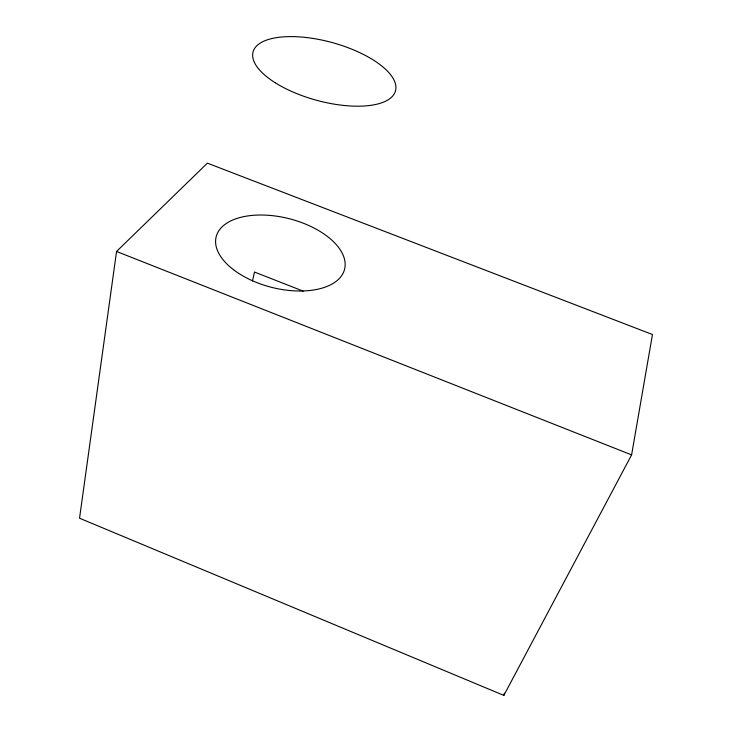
<?xml version="1.0" encoding="UTF-8"?>
<svg xmlns="http://www.w3.org/2000/svg" width="732" height="732" viewBox="0 0 732 732"><rect width="100%" height="100%" fill="white"/><g stroke="black" fill="none" stroke-linecap="round" stroke-linejoin="round"><path stroke-width="1.1" d="M116.553 251.469L79.541 518.21L503.845 695.4L631.606 454.883L652.459 334.524L207.394 163.145L116.553 251.469L631.606 454.883M252.485 280.905L254.507 272.039L303.176 291.135M503.845 695.4L504.403 693.204M234.304 270.318A66.228 35.438 14.2 0 0 342.851 273.677A66.228 35.438 14.2 0 0 263.913 215.062A66.228 35.438 14.2 0 0 234.304 270.318M275.195 82.743A73.841 29.893 15.3 0 0 394.045 94.199A73.841 29.893 15.3 0 0 303.606 37.231A73.841 29.893 15.3 0 0 275.195 82.743"/></g></svg>
